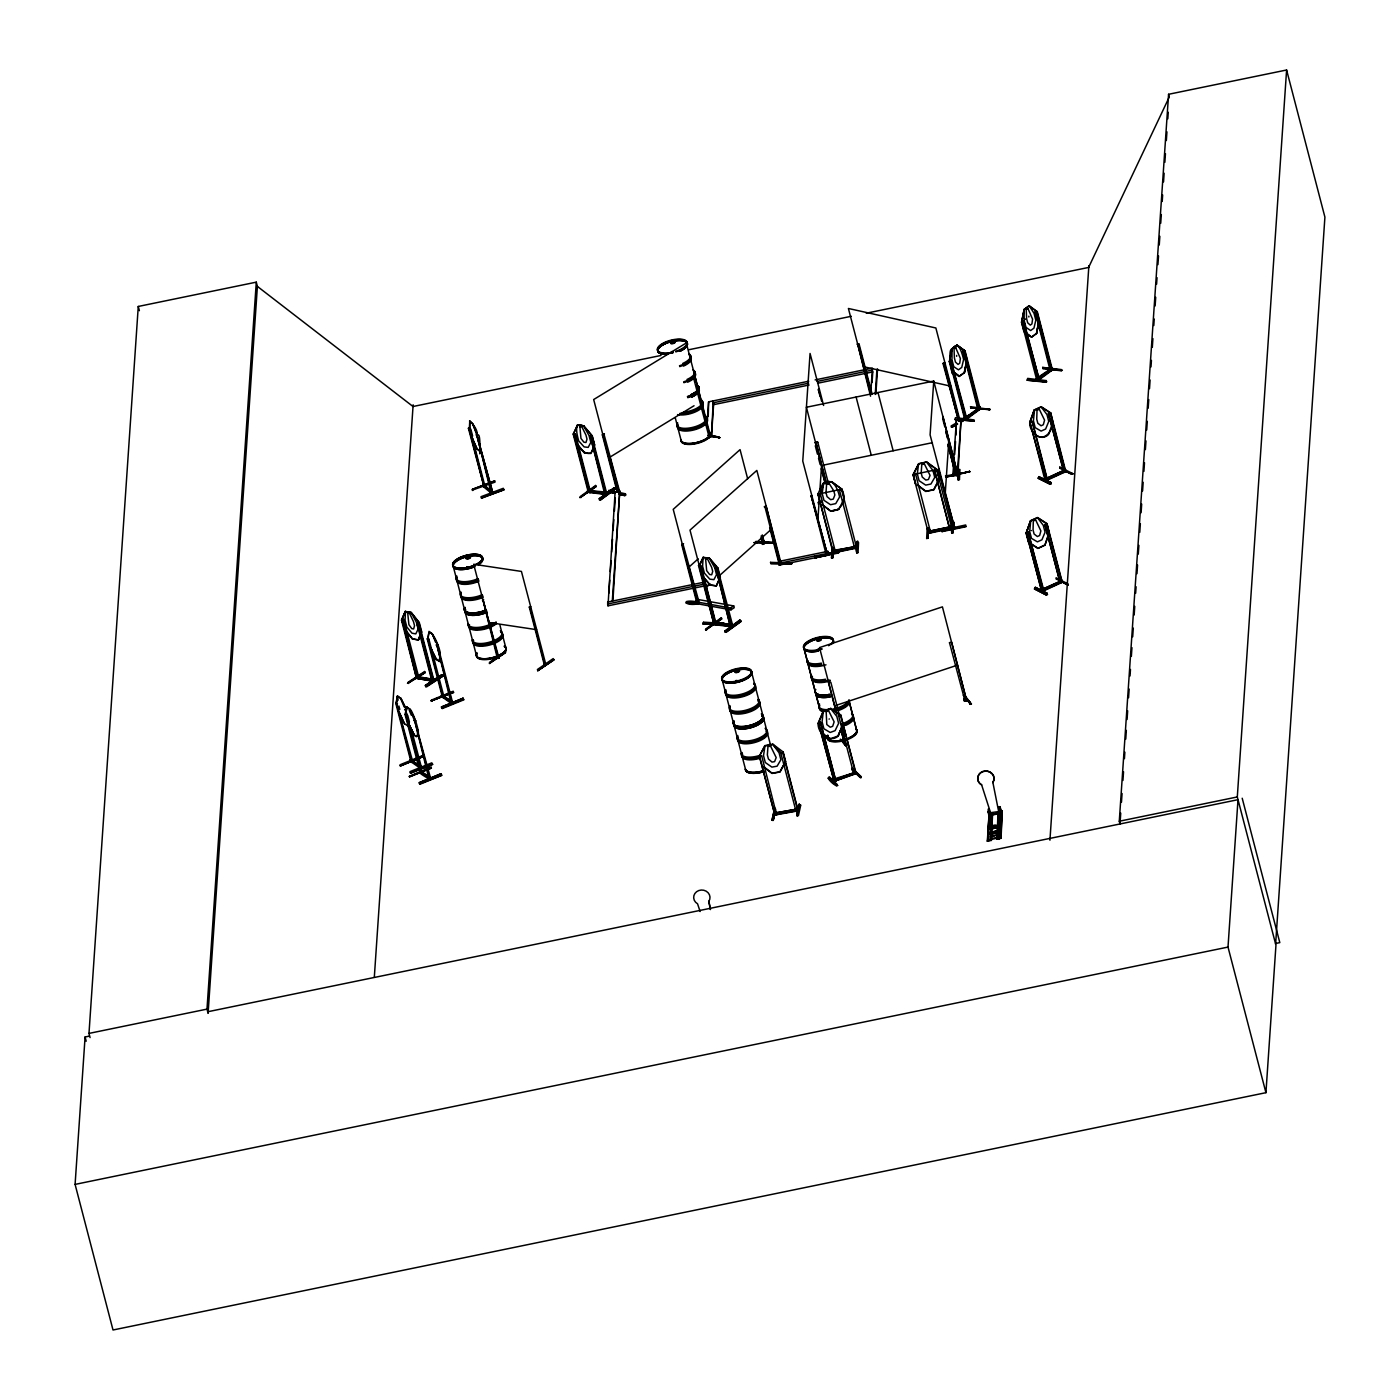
<?xml version="1.0" encoding="UTF-8"?>
<svg xmlns="http://www.w3.org/2000/svg" width="1400" height="1400" viewBox="0 0 1400 1400"><rect width="100%" height="100%" fill="white"/><g stroke="black" fill="none" stroke-linecap="round" stroke-linejoin="round"><path stroke-width="1.5" d="M579.898 426.72L580.947 438.41L583.94 442.243L585.97 442.488L587.003 439.145L585.952 435.085L581.928 426.965L579.74 426.842M705.617 558.985L706.668 570.675L709.66 574.525L711.69 574.77L712.722 571.428L711.673 567.367L707.648 559.247L705.46 559.108M957.197 345.047L952.053 348.933L951.983 359.783L953.785 366.713L958.458 369.828L961.748 367.43L963.62 359.502C962.273 354.375 958.755 338.993 952.262 348.95C945.175 348.53 957.722 394.713 949.305 361.655L951.913 348.74L957.005 345.012L964.618 350.595L967.033 359.835L964.425 372.75L959.123 376.442L952.07 370.703M1038.852 322.402L1036.63 333.463L1031.538 337.19L1023.925 331.608L1021.51 322.368L1024.118 309.453L1029.21 305.725L1024.118 309.453L1024.188 320.512L1025.99 327.425L1030.663 330.54L1033.953 328.142L1035.825 320.215L1034.023 313.303L1029.385 306.058M954.922 419.457L974.347 421.102L974.033 419.895L955.465 417.69L954.94 419.51L974.347 421.102M1027.127 380.17L1046.57 381.815L1046.237 380.608L1027.67 378.402L1027.145 380.223L1045.765 382.235M1037.015 410.252L1036.752 419.195L1037.82 423.255L1041.057 425.775L1043.315 424.743L1044.575 420.158L1039.273 409.22L1037.138 410.322M710.43 909.562L708.82 901.233L710.43 909.352M822.028 504.683L830.673 511.088L838.758 509.39L844.322 498.488L841.925 489.125L817.898 494.183C830.218 465.832 818.685 501.69 818.178 494.218L833.07 552.965L832.528 550.847L835.17 550.288M826.595 484.242L829.22 483.577L833.822 490.927L834.872 494.988L833.262 499.1L830.655 499.66L827.05 496.633L826 492.573L826.613 484.12M823.655 483.49L822.133 493.377L823.935 500.308L830.532 504.718L835.747 503.615L839.58 497.017C838.058 489.475 833.14 476.56 823.445 483.385M822.238 504.525L830.673 511.088L838.758 509.39M841.68 489.387C846.983 497.192 842.012 512.295 830.742 510.72M915.477 483.945L913.062 474.6L918.627 463.68L926.73 461.983L937.09 469.543L913.062 474.6L928.498 533.33L928.217 530.688L930.125 530.32L930.405 532.98M915.705 483.805L913.36 474.617L918.82 463.89L926.73 461.983M918.627 463.68L917.297 473.795L919.1 480.725L925.697 485.117L930.93 484.032L934.745 477.435L932.942 470.505L926.66 462.245L936.863 469.683L939.225 478.87L933.748 489.597L925.908 491.242L917.42 484.942M924.385 464.1L921.778 464.537L921.183 472.972L922.233 477.032L925.82 480.06L928.445 479.517L930.055 475.387L924.403 463.977M937.09 469.543L939.505 478.887L933.94 489.808L925.855 491.4M981.592 784.753L981.592 784.962A8.19 7.472 2.4 0 1 978.898 774.655A8.19 7.472 2.4 0 1 990.167 772.293A8.19 7.472 2.4 0 1 992.845 782.582L992.863 782.372A8.19 7.472 2.4 0 0 990.167 772.082A8.19 7.472 2.4 0 0 978.915 774.445A8.19 7.472 2.4 0 0 981.592 784.753L990.553 812.683L1002.208 811.108L1001.07 838.285L999.25 838.705L1000.248 813.575M1000.072 806.663L1000.947 813.225L988.995 815.727L988.015 811.947L989.065 808.99L989.73 814.782L999.828 812.648L999.145 806.872L1000.072 806.663L1001.053 810.46L1000.002 838.005M1001.07 838.285L999.705 836.85L987.77 839.37L989.135 840.822L987.333 841.242L989.135 812.962L988.137 809.183M987.56 841.19L989.118 813.418M989.73 814.782L989.065 808.99M987.962 840.595L989.135 812.962M988.558 832.195L989.363 813.383M989.467 826.298L990.01 813.75M989.712 826.245L990.29 813.645M990.273 826.122L990.727 813.523M990.5 826.07L991.042 813.523M990.465 835.94L991.375 814.572M990.71 835.887L991.585 814.975M992.618 813.155L991.305 840.472L991.62 829.99M991.795 825.808L992.32 813.26M999.81 813.697L998.743 838.775L997.062 839.212L997.308 828.695M997.553 824.565L998.007 811.983M997.167 839.142L997.605 828.695M997.78 824.512L998.322 811.965M998.515 810.793L992.863 782.372M997.57 838.565L998.655 813.015M999.828 812.648L999.145 806.872M998.462 838.898L999.845 811.668L998.743 810.933M999.495 838.653L1000.545 813.575M1000.125 838.023L1001.28 810.845L1002.208 811.108M1000.79 838.407L1002.172 811.178M405.493 611.538L405.055 620.113L406.858 627.043L412.002 633.202L415.783 633.885L418.145 629.09L416.342 622.16L411.145 612.57L405.3 611.66L401.485 620.095L416.5 678.423M826.175 711.69L826.788 724.553L830.235 727.212L832.685 726.303L834.137 721.84L828.642 710.78L826.28 711.76M420.332 770.21L421.312 772.398L405.387 709.327L406.7 713.86M825.808 551.74C825.178 552.108 827.663 552.055 825.755 552.86L811.195 495.722L827.365 554.663L802.76 461.073L810.058 353.465L823.602 405.475M812.017 495.548L811.142 496.633M818.387 389.935L819.262 388.85L818.387 389.935L820.015 396.165M814.782 442.82L817.775 442.207L815.605 443.012M814.747 557.935L838.582 552.178L814.712 557.812M818.423 502.705L818.387 504.088M833.35 547.767L832.825 557.812L831.495 558.093L832.003 547.995M832.79 548.695L832.825 557.812M831.565 557.918L833.105 547.488M832.545 550.497L853.913 547.032L854.262 545.86L854.822 548.03L837.812 551.635M835.503 552.108L820.33 493.867M834.697 549.99L835.747 552.072M839.405 489.895L841.558 489.44L839.405 489.895L854.788 548.538L853.773 546.07M854.262 545.913L856.398 545.86L853.808 546.455M858.025 552.562C852.075 552.44 860.947 526.68 856.695 552.843L858.025 552.562L858.55 542.5L857.238 542.78L856.975 541.555M856.992 552.615L857.325 542.447M928.288 527.905L927.99 538.23L926.66 538.51L927.185 528.395M934.57 470.312L949.725 528.99L934.57 470.312L936.722 469.858L951.877 528.447L928.322 533.418L928.042 530.793M926.66 538.457L927.623 538.142L928.148 528.097M930.37 530.355L927.762 531.282M936.722 469.858L934.553 470.662M953.417 528.605L938.542 469.508L954.748 528.343L930.09 434.858L933.748 381.062L806.4 407.26L826.438 484.575M939.365 469.35L938.49 470.418M942.97 416.447L958.072 475.702L933.748 381.062M942.06 531.597L965.983 526.75M942.095 531.738L941.833 530.128M953.767 474.933L945.788 477.155L955.395 475.16M948.92 526.82L951.597 525.928L951.983 528.5L951.352 525.98L948.92 526.82L949.97 528.903M949.48 528.955L949.428 526.767M952.175 533.032C955.64 526.82 953.295 511.84 953.208 532.98L951.877 533.242L951.562 532.035L952.14 521.972L951.965 532.91M951.877 533.242L952.28 522.043M955.308 474.023L948.395 445.988M953.697 527.747L953.663 528.657C951.562 521.762 954.363 530.548 954.783 527.642L953.995 525.35L953.102 526.54M955.43 473.008C956.795 478.625 953.715 472.097 957.81 472.867M958.212 475.457L957.04 475.808L956.76 472.727M954.222 525.508L954.188 526.207M957.058 475.02L957.303 474.863M957.828 472.623L957.53 473.567M958.37 468.562L958.108 479.832L959.438 479.552L959.962 469.508L958.632 469.787L958.317 468.562L958.108 479.832M958.195 479.5L958.808 469.543M958.142 474.582L969.658 471.52L956.865 474.355M469.945 427.98L469.752 420.98L472.675 423.675L476.455 433.983M614.565 493.377L608.37 491.89L614.6 493.168M625.433 493.99L624.89 495.617L618.678 494.218L624.89 495.617M625.642 494.795L619.378 493.675M1120.735 813.102L1120 823.97L1119.283 821.24L1168.58 94.29L1286.6 70L1237.303 796.95L1275.943 945.28L1265.932 1092.682L113.015 1330L75.093 1184.4L85.085 1036.998L89.32 1036.123M90.072 1037.592L88.987 1033.41L138.268 306.46L256.287 282.152L257.39 286.405L208.093 1013.355L206.99 1009.12L256.287 282.152M374.325 977.113L413.14 404.793M469.752 420.98L469.403 427.892L468.405 428.295L484.155 487.287L485.327 486.832L484.715 484.627C482.073 483.035 483.718 486.692 483.805 484.12M477.855 435.19C481.758 431.882 478.625 471.363 480.218 444.273M711.077 584.605L608.003 605.832L615.125 491.977L619.762 491.032L612.92 600.758M608.003 605.832L607.653 602.053L704.428 582.12M608.86 593.075L609.735 580.125M610.33 571.497L611.048 560.7M611.642 552.072L612.517 539.122M613.095 530.495L613.83 519.697M614.425 511.07L615.3 498.12M612.29 601.09L619.762 491.032M707.192 422.852L708.61 401.835L808.762 381.22M708.242 416.255L708.61 401.835M708.365 436.957L711.462 436.328L713.265 400.873M711.462 436.328L713.738 402.692M779.625 562.012L780.885 561.872L779.8 562.817L780.43 564.952L780.097 561.173L827.837 551.337L828.31 553.157L828.188 555.117L779.205 565.11L780.343 564.935M817.915 519.312L819.525 495.635M819.822 491.33L821.572 465.5L932.4 442.697M828.188 555.117L827.837 551.337M870.73 393.33L872.445 368.113L815.133 379.908M872.06 382.533L872.778 372.033M875.227 394.467L876.942 369.25M875.84 394.188L877.555 368.97M945.262 493.097L948.92 439.303M957.828 472.517L958.3 475.055L953.225 475.983L953.47 463.4M953.767 459.095L956.392 420.35L961.03 419.387L958.16 470.715M953.225 475.983L954.1 463.067M954.678 454.457L955.553 441.543M955.99 435.085L956.392 420.35M961.03 419.387L957.39 473.2L952.752 474.162M1088.605 267.453L1169.28 97.02L1168.58 94.29M1049.93 840.21L1088.885 265.703L1088.763 267.418L866.267 313.215M1121.47 802.218L1122.065 793.503M1122.94 780.447L1123.535 771.733M1124.428 758.678L1124.865 752.15M1125.757 739.095L1126.335 730.38M1127.07 719.512L1127.665 710.798M1128.557 697.742L1129.153 689.028M1130.028 675.972L1130.465 669.445M1131.358 656.39L1131.953 647.675M1132.688 636.79L1133.283 628.093M1134.158 615.038L1134.752 606.322M1135.645 593.267L1136.082 586.74M1136.975 573.685L1137.553 564.97M1138.288 554.085L1138.882 545.387M1139.775 532.332L1140.352 523.617M1141.105 512.733L1141.682 504.035M1142.575 490.963L1143.17 482.265M1143.905 471.38L1144.5 462.683M1145.375 449.61L1145.97 440.912M1146.705 430.027L1147.3 421.33M1148.175 408.257L1148.77 399.56M1149.505 388.675L1150.1 379.96M1150.993 366.905L1151.43 360.377M1152.322 347.322L1152.9 338.608M1153.793 325.553L1154.23 319.025M1155.123 305.97L1155.717 297.255M1156.592 284.2L1157.03 277.672M1157.922 264.618L1158.517 255.902M1159.252 245.017L1159.847 236.32M1160.722 223.265L1161.318 214.55M1162.21 201.495L1162.648 194.968M1163.54 181.912L1164.118 173.197M1164.852 162.312L1165.447 153.615M1166.34 140.56L1166.935 131.845M1167.81 118.79L1168.248 112.263M1265.932 1092.682L1228.01 947.083L1238.002 799.68L208.215 1011.658M1275.627 944.072L1324.908 217.123L1286.6 70M424.672 671.51L425.023 672.718L407.575 683.183M408.293 683.165L425.023 672.718M583.608 426.02C572.968 420.7 577.29 435.54 578.69 440.912L584.133 446.898L588.175 447.387L590.817 442.4L589.015 435.47L583.608 426.02L577.378 425.023L583.642 425.793L592.218 435.785L594.633 445.025L590.852 453.495L584.43 452.847L577.08 444.29M703.097 557.673L702.608 566.265L704.428 573.178L709.852 579.163L713.895 579.653L716.538 574.665L714.735 567.735L709.327 558.285L702.94 557.41L709.363 558.058L717.938 568.05L720.352 577.29L716.415 585.883L710.15 585.13L701.575 575.137L699.65 567.735M420.665 767.48C422.835 765.415 417.358 764.855 419.93 766.36L420.578 768.512L410.9 761.67M411.023 760.27C414.697 759.798 408.082 758.835 411.127 760.218L411.565 762.387L412.668 761.95M420.245 771.242L419.493 770.595L420.543 770.28M418.25 730.082C416.623 733.128 418.933 740.197 413.77 734.58C424.848 744.433 412.895 710.675 410.148 709.31L406.787 706.965L405.79 714.157L421.977 773.115C414.418 771.015 433.912 781.69 428.908 778.785L414.61 720.3L430.85 779.17L429.678 778.47M411.145 728.683L421.645 768.11L420.56 767.567M444.185 697.253L442.277 697.27C438.567 693.56 446.162 695.1 442.418 695.625M829.255 718.865L829.097 719.197M1034.53 410.183L1033.41 420.735L1035.212 427.665L1041.11 431.095L1045.625 429.03L1048.757 421.453L1046.955 414.523L1041.18 406.998L1034.408 410.113L1030.12 422.363L1045.118 480.69L1044.925 478.327M1030.697 520.87L1029.7 531.492L1031.502 538.405L1037.418 541.852L1041.932 539.788L1045.065 532.21L1043.263 525.28L1037.487 517.755L1030.697 520.87L1026.165 533.137L1030.523 520.678L1037.54 517.475L1046.972 523.6L1062.303 582.278L1041.932 591.657L1026.27 533.05L1030.523 520.678M595.56 485.52L595.98 486.64L579.845 497.508L595.98 486.64M721.7 618.923L705.565 629.79L721.7 618.923L721.298 617.733M1038.905 476.752L1050.998 482.58L1050.158 484.312L1038.188 478.188L1038.905 476.752L1050.998 482.58M1034.495 589.067L1035.335 587.317L1047.27 593.337L1046.43 595.07L1034.495 589.015L1035.335 587.317L1047.27 593.337M1050.158 484.312L1051.085 483.56L1039.115 477.558M1046.43 595.07L1034.565 588.858M822.36 733.337L830.567 738.727L837.935 735.997L843.115 724.133L838.11 736.207C829.202 743.54 817.407 733.058 818.108 723.205L823.2 711.218L830.812 708.418L823.288 711.288L822.08 721.822L823.9 728.753L830.183 732.462L835.1 730.66L838.617 723.345L836.815 716.415L830.742 708.697L840.577 715.137M411.793 762.387L396.445 703.028L397.338 696.097L400.925 698.337L406.63 709.87L404.635 709.642M397.582 695.992L396.567 703.185L412.842 762.072M397.46 696.378L395.832 703.5L411.005 761.863L411.425 759.343L411.652 761.372L415.835 764.278M420.35 771.19L421.225 773.413L405.668 714L406.787 706.965M420.227 772.712L405.055 714.472L406.665 707.35M427.963 638.54L428.977 631.347L432.338 633.885L435.662 642.407M439.845 656.11L439.425 661.115M431.498 649.407L436.188 658.858L439.303 661.5L440.3 654.308M836.395 785.977C820.75 767.9 831.25 785.995 837.637 785.523L829.29 777.683L837.637 785.523M837.2 784.455L829.22 776.72L828.275 778.383M765.012 745.832L763.508 755.597L765.31 762.528L771.89 767.113L777.087 766.185L780.885 759.762L779.082 752.832L772.8 744.45L764.977 745.955L759.273 756.367L764.82 745.622L772.87 744.188L783.212 752.028L785.593 761.372L780.062 772.012L772.012 773.447L763.42 766.815M842.678 740.093L846.79 745.238L845.512 745.675L846.423 745.202M431.41 679.035L433.44 678.808M404.757 630.122L416.098 676.253L417.392 676.515L417.848 678.685L434.088 681.03L418.915 622.79L416.797 622.878L431.97 681.258L431.988 678.615M771.995 820.26L774.392 809.725L775.635 809.673L773.325 820.067L772.012 820.312L774.305 809.847M775.39 809.392C769.492 838.093 776.265 801.413 775.267 809.585M927.535 537.145L927.99 538.23M779.275 565.145L778.872 562.782M949.515 361.672L951.913 348.74M964.215 372.715L966.822 359.817M1024.328 309.488L1021.51 322.368M1021.895 322.35L1024.118 309.453M1038.415 322.683L1036.63 333.463M1038.66 322.368L1036.42 333.445L1031.538 337.19M483.438 486.71L491.977 493.798L491.067 493.29C489.387 487.62 493.71 493.535 491.12 493.045M776.58 814.73L761.74 756.017L759.57 756.298L774.918 815.062C772.503 808.413 780.185 816.97 776.02 812.595M770.525 746.218L767.952 746.567L767.358 754.915L768.425 758.975L771.995 762.09L774.602 761.635L776.195 757.593L770.56 746.113M782.88 752.273C782.163 751.905 784.613 757.4 772.852 744.31M775.18 808.587L773.325 820.067M785.593 761.372L779.87 771.803L772.082 773.185L763.63 766.657M777.087 814.59L774.673 815.097L798.21 810.827L782.968 752.15M795.27 808.71C799.295 809.462 794.273 807.082 796.04 811.317L780.727 752.657M796.18 810.74C800.153 812.718 796.128 805.087 797.947 810.968L782.793 752.64M796.793 814.642L799.225 804.247L796.793 814.642L797.108 815.85L798.42 815.622L800.73 805.21L799.4 805.455L799.155 804.23M797.108 815.85L799.488 805.122L800.572 805.087M799.697 805.245L797.195 815.517M959.717 419.44C954.275 419.283 962.08 419.527 958.755 419.93M835.678 778.803L835.835 781.183L834.837 778.645M855.628 771.523C851.305 769.895 854.858 777.98 853.65 772.24M856.188 773.587L840.49 715.05L838.477 715.907L840.49 715.05M468.405 557.655C471.695 555.73 463.225 558.285 468.457 557.725M469.63 557.76L469.508 556.517L468.125 556.553M466.673 567.07L468.843 567.7M671.16 352.345L673.33 352.012M674.468 342.108L672.788 343.35M671.615 352.817L672.525 352.572M672.858 352.975C668.675 354.13 673.977 351.102 671.878 351.592M735.875 671.965L738.692 670.442L736.173 670.688M737.66 681.1L735.77 680.697M735.945 681.572L737.1 680.488L735.753 680.61M736.312 681.538L737.852 681.048M820.085 640.045L817.617 640.36L819.892 638.697M820.47 639.782L820.032 638.61M820.593 639.468L816.883 640.465L817.863 639.1L820.4 639.17M817.058 650.265L819.508 649.477L818.983 650.335M819.105 649.933L817.653 650.038L818.825 649.705M818.825 649.425L817.81 650.23M819.49 649.512L818.983 649.793M1052.94 422.03L1048.582 434.49C1040.34 442.627 1028.983 431.637 1029.735 422.328L1034.233 409.92L1041.233 406.717L1050.665 412.842L1065.837 471.642M1029.875 422.38L1034.233 409.92M1048.267 534.835L1044.89 545.247L1048.74 534.625M1044.785 478.468L1046.08 480.76L1029.735 422.328M1044.557 478.573C1046.447 475.912 1049.86 479.745 1045.852 480.795L1065.995 471.52M1063.178 469.98L1063.493 472.255L1066.205 471.468M1065.418 469.438L1065.295 471.363L1050.805 414.785M1043.7 590.38C1037.033 593.058 1044.925 584.605 1043.752 590.817M1043.91 590.695L1028.125 532.21M1059.415 581.508L1043.315 588.875L1059.818 581.718L1044.977 524.492M401.8 619.587L403.9 626.972L401.8 619.587L405.335 611.293L402.01 619.71L403.707 619.133L419.002 678.212M418.39 640.062L412.405 638.89L418.233 639.8L421.523 631.75L418.39 640.062L421.733 631.872L419.317 622.633L411.162 612.343L405.16 611.398M605.57 492.537L606.655 494.602L588.35 492.363C584.972 489.72 591.99 488.285 590.747 492.205L606.988 494.2C608.738 490.665 601.702 491.61 605.675 493.903M606.883 494.113L591.815 435.942L590.153 435.75L604.835 494.515L604.765 491.873M715.628 624.872C717.832 624.225 713.108 625.415 714.543 621.075L715.26 621.11M716.065 622.965L732.305 624.242L732.935 626.43L717.553 568.225L715.872 568.015L730.555 626.78L730.485 624.137M730.293 626.675L715.872 568.015M1025.168 318.885L1025.325 319.48M823.375 711.41L818.457 723.275L820.365 722.452M573.668 433.738L577.378 425.023M577.535 425.267L573.178 434.123L588.35 492.398M592.918 448.245C591.692 459.252 579.442 450.38 577.605 444.325M699.16 565.898L703.097 557.305M703.255 557.55L699.387 566.003L701.207 566.09M966.28 416.938L965.352 416.832M950.635 359.922L966.262 418.863L964.898 419.86L949.725 361.62L951.09 360.623L966.945 419.072L966.507 416.832M1052.66 369.793L1039.15 379.785L1023.942 321.405L1021.93 322.332M698.477 603.767C684.6 606.637 680.523 598.727 696.815 601.86M686.718 602.718L699.003 602.928M723.45 624.628L703.01 623.98L723.905 624.207M843.867 740.775L842.94 738.832L845.267 738.57M964.512 701.278C961.292 694.715 971.967 700.858 964.32 700.928C965.842 701.593 962.062 697.322 966.507 698.303M956.655 472.78L956.69 473.742M1052.467 369.915L1051.908 367.745L1050.805 368.637L1051.453 370.773L1050.297 370.895L1035.09 311.588L1034.967 312.533L1037.278 311.623L1052.485 370.002C1049.038 368.953 1054.025 365.697 1049.737 368.777M1046.237 380.608L1046.377 381.588M497.77 655.673L496.825 656.197L497.7 655.742M497.49 658.332L499.03 657.913L497.385 658.385L482.895 599.655L498.977 658.035L498.067 657.913M498.89 658.017L497.98 657.895M544.722 663.303L543.97 663.793M544.355 665.298L545.265 664.843M1000.335 811.492L1001.07 810.442M996.922 839.195L997.587 838.11L998.743 838.775M999.25 838.705L999.915 837.62L987.962 840.122L987.333 841.242M696.325 600.793L681.73 544.705L682.85 543.69L698.39 599.795L696.15 600.898L698.477 600.32M763.875 541.258C760.515 543.218 766.168 544.11 763.332 544.285L762.423 544.337L763.875 543.13M762.65 544.128L763.403 543.358M714.945 620.725L713.142 621.6M780.657 562.048L779.433 563.045M618.887 492.065L619.798 492.117L603.872 433.86L602.315 434.822L616.928 490.927C622.597 489.125 614.67 490.805 617.855 490.98M833.28 779.222L853.3 772.992L835.835 779.415L833.28 779.222L833.438 781.585M835.957 781.077L820.54 722.523M855.767 773.798L840.805 714.962L830.812 708.418M489.685 663.32L505.575 652.628L505.26 651.42L489.475 662.41L489.825 663.53M505.418 652.452L489.317 663.46M466.865 557.095L466.113 558.285L467.863 558.548M469.49 557.935L467.95 557.392L467.53 558.565M468.965 558.058L469.77 557.13L468.843 557.567M466.515 567.543L466.9 568.435M671.51 341.915C673.278 344.19 669.725 343.735 671.738 341.74M674.135 342.755L673.697 341.67M671.72 351.645L672.91 352.012M735.858 670.722L735.105 671.913L736.855 672.175M738.483 671.562L737.66 670.512M736.242 680.785L735.892 681.765M818.685 649.197L818.003 648.952M966.227 698.425L963.725 698.863M966.77 700.56C960.75 701.085 971.583 698.477 970.165 704.358L971.442 703.938L964.863 695.642M506.31 649.653L502.407 634.655A15.312 6.038 -14.6 0 1 487.498 645.54A15.312 6.038 -14.6 0 1 473.637 640.587M763.385 717.483L759.483 702.485M451.202 703.238L452.2 703.938L436.783 644.683L451.097 703.168M452.847 703.553L437.675 645.312L432.092 633.78M428.47 776.72L430.168 776.983M429.012 778.855L428.365 776.65M543.76 663.285L545.37 665.455L544.355 662.795M964.967 419.72L964.408 417.602M977.76 407.82L978.092 410.183L979.248 410.06L978.583 407.925L979.895 406.963L977.655 407.82M979.632 407.155L978.792 407.05M978.092 410.183L962.885 350.875L962.762 351.82L965.072 350.91L980.28 409.29L979.842 406.91M1047.252 594.528L1035.422 588.298M483.472 485.1L484.032 487.218L485.117 486.92L469.963 428.68L468.405 428.295M490.63 491.12L492.38 491.383L491.33 490.63M683.567 543.725L681.73 544.705M698.512 565.477L700.35 564.497L698.512 565.477L714.105 624.767L699.562 565.88M764.225 506.782L766.062 505.802L779.975 561.89M698.163 599.952L696.938 600.968M774.113 542.29L755.738 541.642M754.145 542.465L775.11 542.832L756.648 542.133M723.747 623.175L703.325 622.457L723.8 623L723.433 624.837M791.892 563.605L770.805 563.553L770.595 562.363M703.028 624.12L703.395 622.282M770.805 563.553L791.28 563.972M780.657 563.903L779.398 565.023L769.65 527.572M780.115 565.058L781.27 564.077L756.84 470.418L690.008 530.11L714.595 624.242L730.852 626.238M688.398 567.577L698.18 558.845M706.808 586.898L710.08 583.992M718.218 576.712L772.012 528.657M1022.822 320.547L1023.033 321.352M707.822 435.418C710.972 432.688 711.988 437.832 708.365 437.553M1048.285 413L1063.913 472.465L1064.735 469.245M955.675 347.69L960.382 358.47L959.717 363.213L958.072 364.42L955.465 362.075L954.415 358.015L954.03 348.898L955.885 347.725M949.305 361.655L951.738 360.692M963.078 351.838L965.072 350.91M1027.88 308.402L1032.587 319.183L1031.922 323.925L1030.278 325.132L1027.67 322.787L1026.62 318.727L1026.235 309.61L1028.09 308.438M1049.895 369.39L1036.35 378.473L1036.91 380.59L1021.703 322.332L1023.942 321.405M1035.283 312.55L1037.278 311.623M964.285 372.575L959.35 376.18L953.523 371.805M697.13 599.918L698.32 599.725L698.863 601.843M970.48 406.683L990.185 409.447L970.795 407.908L970.602 406.717M970.795 407.908L990.203 409.5M977.69 408.678L965.248 417.707C963.567 416.342 967.225 423.098 964.967 417.9M978.337 408.748L966.665 417.305L964.355 417.725M968.083 417.515L979.755 408.957L979.212 406.84M950.373 361.69L965.545 419.93L980.245 409.15M1042.685 367.395L1043.822 368.007L1043 368.62L1042.685 367.395L1061.358 369.565L1061.568 370.825L1043 368.62M989.083 408.87L989.363 410.113M1050.543 369.46L1038.222 377.947M1040.288 378.227L1051.96 369.67L1051.418 367.553M671.475 342.387L671.738 342.195A2.38 0.927 -14.6 0 1 675.22 342.195A2.38 0.927 -14.6 0 1 671.702 343.752A2.38 0.927 -14.6 0 1 671.808 342.072M467.093 557.375L468.16 558.303M469.245 558.11L470.347 557.183L468.825 556.483M466.935 566.913L467.565 567.07M468.335 567.753L466.918 567.28M736.085 670.565L736.33 671.44M583.642 425.793L592.06 435.89M573.178 434.123L575.383 433.947L590.555 492.188L587.58 490.28M576.188 442.68L573.615 433.51L588.875 491.977M589.628 436.135L592.218 435.785M594.633 445.025L592.043 435.838M584.43 452.847L577.238 444.168M595.665 485.433L580.457 496.44L580.86 497.648M589.75 492.59L590.503 492.048M604.73 492.45L589.82 491.067M606.637 492.1L590.345 490.683M599.165 498.733L614.267 487.742L599.2 498.802L600.39 500.028L615.44 488.915L600.39 500.028M599.358 499.905L614.53 488.617M709.327 558.285L717.605 568.225M698.898 566.387L701.102 566.212L716.275 624.452M715.347 568.4L717.938 568.05M719.968 577.308L716.415 585.515M716.415 585.883L710.185 584.903L701.733 575.015M716.468 624.47C718.218 620.445 711.095 623.28 714.403 622.038M721.385 617.715L706.178 628.722L706.597 629.913M705.565 629.79L720.668 618.747M706.37 629.702L721.403 618.73M730.45 624.715L715.54 623.35M732.165 624.347L732.253 626.92L731.832 624.75M724.78 630.962L739.883 619.972L741.23 621.303L726.11 632.293L724.938 631.085M740.04 620.077L725.148 631.89L726.11 632.293M725.095 632.17L740.25 620.9M725.988 632.135L741.212 621.25M832.79 550.445L833.315 553L856.712 548.048L841.558 489.44M482.352 600.04L483.718 599.778M529.288 607.075L530.653 606.812L529.288 607.075L544.46 665.385M537.758 670.705L554.015 659.872L553.192 658.595L537.442 669.497L537.758 670.705L553.945 659.715M762.895 542.115L763.438 544.25L761.145 535.92M714.087 621.512L714.945 624.155M695.258 601.65L698.46 599.567L733.722 605.92L734.195 607.74L730.992 609.84L695.73 603.47L695.258 601.65L730.52 608.02L733.722 605.92M407.523 613.2L409.588 613.428L413.473 621.635L414.54 625.695L413.63 628.95L411.757 628.617L408.905 624.68L407.715 613.077M401.485 620.095L403.743 619.867M416.797 622.878L419.317 622.633M416.5 675.798L418.215 675.972M424.707 671.51L408.082 682.29L408.485 683.497M407.523 683.322L415.835 677.793M419.108 675.78L424.113 672.42M425.915 686.525L425.39 685.423L441.945 674.642L425.39 685.423L425.723 686.63L443.152 675.903L426.668 686.805M425.757 686.35L443.1 675.867L441.945 674.642M425.723 686.63L442.453 675.745M773.972 812.56L776.545 812.053M604.45 433.983L602.315 434.822M608.37 492.03L609.017 490.227L625.52 493.815M710.115 434.63L708.383 435.54L709.082 437.658M870.555 396.2L857.622 343.858L859.11 344.19L872.095 394.065M857.028 344.243L859.11 344.19M710.622 436.047L719.793 437.64L709.747 436.555L709.398 434.315L710.29 436.363M942.988 363.422L945.087 363.37L942.988 363.422L958.212 419.178M957.583 424.113L951.493 427.158L951.178 425.95L956.498 422.887M959.805 420.63L968.485 415.328L969.675 416.727L961.047 422.047L969.658 416.675M956.708 423.692L951.528 426.877L952.42 427.35M961.887 420.507L969.553 416.553M951.493 427.158L956.865 423.868M960.312 421.733L968.958 416.43M952.297 427.192L957.477 423.99M608.843 457.8L694.05 405.738M1045.153 480.585L1065.575 471.31M1063.3 469.91L1063.913 470.207M1041.215 589.085L1042.142 591.605L1041.757 589.365L1043.193 588.7M1041.443 591.343L1044.12 590.59M1059.293 580.79L1061.97 580.055L1059.257 580.895M979.352 409.185L972.562 382.043M978.337 408.03L979.142 410.043M1022.578 322.402L1038.1 380.555L1036.56 378.438M1051.207 370.842L1035.93 312.62M1031.625 420.735L1031.8 421.365M957.53 473.463L957.757 472.465L955.658 473.358M672.035 341.582L671.142 342.457L673.488 342.387M673.593 343.07L674.94 341.775L672.77 341.355M672.543 352.8L671.668 352.87M467.407 556.78L467.04 557.778M466.69 567.613L468.282 567.21M467.88 567.122L466.9 568.137M467.162 567.718L468.177 567.298M735.962 670.53L737.117 670.093M736.4 670.407L736.032 671.405M738.185 671.02L737.03 671.457M738.308 671.51L736.347 672.017M737.94 671.895L739.34 670.81L737.817 670.11M818.195 639.38L817.793 640.622M819.962 639.572L817.425 639.957L818.895 638.645M819.718 640.447L821.065 639.135L818.475 639.03M497.77 656.337L496.983 656.233M544.81 663.32L545.125 665.525L529.83 606.69M780.517 563.938L781.235 564.043M709.293 434.438L710.308 434.368M708.68 435.418L709.468 437.483L708.54 437.43L710.675 436.608M709.835 436.572L695.503 378.368L693.945 379.312L709.24 437.535L710.675 436.748L686.298 342.965L593.67 399.543L617.61 491.032M833.718 781.445L836.22 780.938M855.907 773.325L854.21 774.375M759.605 756.403L761.582 755.93M1030.155 422.345L1032.447 421.697L1047.515 480.095M1048.95 414.12L1050.822 413.262L1048.513 413.805L1064.123 472.36M1030.575 422.555L1032.447 421.697M1059.695 467.093L1073.135 473.778L1071.98 474.302L1060.01 468.3L1059.87 467.127M1060.01 468.3C1061.165 465.832 1067.36 473.883 1072.225 474.023L1073.118 473.725M1035.58 519.977L1033.305 521.01L1033.06 529.952L1034.11 534.012L1037.347 536.532L1039.623 535.5L1040.882 530.915L1035.703 520.048M1028.072 531.335L1043.21 590.555M1028.318 532.245L1026.445 533.102L1041.618 591.343M1046.71 523.827L1044.855 524.685L1060.342 583.24L1059.66 581.105M1026.865 533.312L1028.737 532.455M1045.257 524.895L1047.13 524.038L1037.627 517.825M1037.75 548.38L1044.715 545.055M1026.025 533.067L1028.44 542.308L1037.873 548.45L1044.89 545.247M1068.007 583.852L1056.072 577.832L1056.352 579.058C1057.875 576.538 1063.545 584.622 1068.34 584.71M1060.115 582.75L1062.11 581.962M1045.502 589.575L1061.602 582.137M826.577 552.685L826.753 551.758L827.435 553.84M953.925 526.47L952.892 526.593M843.903 740.81L845.775 740.25M498.26 658.438L473.673 564.27L521.43 571.428L545.965 665L545.003 664.947M451.517 700.788L450.45 701.19L451.903 703.938L442.4 697.095L427.227 638.855L428.207 638.435C428.418 620.55 441.07 648.778 440.195 654.57M444.15 697.497L428.89 639.17L427.227 638.855M430.325 647.622C444.832 675.535 428.54 647.903 428.558 640.133M436.188 658.858L439.303 661.5M400.925 698.337L406.385 709.975M400.697 698.635L404.267 707.053M397.477 703.815L395.832 703.5M399.175 712.163L404.547 723.8L407.785 725.865M414.137 719.722L409.902 709.398L415.608 720.93M431.445 700.087L453.233 691.233L453.548 692.457L431.252 700.928L441.158 696.78M445.078 695.24L453.548 692.457M409.168 710.062L411.267 715.137M410.148 709.503L406.56 707.07M431.252 700.875L453.407 692.108L431.27 700.805M406.7 714.788L405.055 714.472M441.385 706.983L463.19 698.197L441.438 707.053L442.243 708.593L463.995 699.738M441.7 708.207L463.54 699.3L463.12 698.128M404.547 723.8L399.088 712.18M408.398 723.135L414.015 734.685L408.152 723.24M415.852 720.843L413.84 720.615M421.838 755.878L400.05 764.785L400.418 765.957L422.152 757.102L421.838 755.878L422.012 756.84L400.418 765.957M400.277 765.695L422.012 756.753M432.145 763.945L410.305 772.852L409.99 771.628L431.795 762.843L432.6 764.383L410.305 772.852L432.582 764.33M432.512 764.19L410.848 773.238M431.235 767.812L409.483 776.668M409.623 776.913L431.375 768.075L431.06 766.85L409.08 776.545L431.375 768.075M419.3 782.758L440.965 773.762L419.195 782.6L419.527 783.825L441.805 775.303L420.07 784.21M589.47 490.438L590.222 492.59M1047.83 479.85L1047.41 479.64M715.26 622.79L713.633 622.58M1060.99 579.985L1062.513 582.173M1042.597 588.403L1043.56 588.472M1059.8 583.012L1060.78 583.1L1060.15 580.93M491.173 493.238L476.805 434.595L492.957 493.43L476.805 434.595M471.765 436.975L476.963 448.683L471.695 436.975M476.035 434.875L476.805 435.558C478.887 432.425 473.55 423.623 469.508 421.067M479.517 451.01L476.7 448.577L479.867 451.185M472.377 489.37L494.707 480.883L495.023 482.108L472.255 490.123M481.32 497.945L504.035 489.79L503.282 488.302L480.988 496.72L481.793 498.347M481.705 498.173L504 489.738M671.825 341.863L673.47 341.442M673.05 342.457L673.75 341.32M467.162 557.253A2.38 0.927 -14.6 0 1 470.575 557.392A2.38 0.927 -14.6 0 1 467.058 558.95A2.38 0.927 -14.6 0 1 467.162 557.253L467.74 556.64M737.082 681.52L736.19 681.747M737.205 681.782L735.332 681.45M833.122 779.38L834.278 781.76L818.37 723.205L820.82 722.785M854.455 770.35L861.35 776.79L860.108 777.245L851.988 769.65C848.837 762.685 873.477 791.665 852.075 769.3M851.988 769.65L853.23 769.142M855.96 773.675L833.683 781.497L855.68 773.413L855.365 771.19M1045.293 478.66L1046.028 480.725M1041.582 589.418L1040.847 589.312M433.142 679.315L418.565 676.76M1031.415 530.582L1031.293 530.582M839.492 715.54L830.83 682.29L828.52 682.692L836.097 711.795M949.358 642.67L951.65 642.25L966.648 700.665L942.428 606.865L819.525 647.587L836.867 714.157M840.665 728.7L843.92 741.212L846.003 740.53M964.898 696.657L970.322 704.095L971.425 703.885M834.697 705.827L957.6 665.105M589.907 492.59L574.858 434.315M605.798 492.485L606.322 494.673L591.29 436.328M731.92 626.885L717.028 568.61M697.358 599.847L689.36 568.628M697.06 600.845L673.225 509.338L740.058 449.627L747.653 478.748M834.242 781.725L818.79 723.52M966.053 698.093L966.595 700.21M842.905 738.885L844.218 741.23L840.98 730.503M957.863 475.195L955.955 475.475L947.835 444.255M432.705 679.298L433.703 681.433L418.355 623.157M467.705 556.867L468.825 556.64M468.702 558.39L467.582 558.617M965.02 701.155L949.567 642.95M1051.803 369.793L1036.822 311.308L1029.21 305.725M1037.75 380.642L1037.453 378.42M978.898 410.148L963.725 351.908M823.637 483.595L831.477 481.845M988.015 811.947L988.942 811.738M999.04 809.62L999.95 809.428M990.273 832.352L1000.23 830.253L988.278 832.773M992.058 836.535L999.828 834.102L988.085 837.375M945.472 475.948L969.587 471.8M957.705 474.005L969.692 471.625M953.715 475.213L945.788 476.49M958.405 479.623L959.438 479.552M952.403 523.197L953.715 522.865M834.68 550.445L832.843 550.812M826.805 552.178L811.195 495.722M835.345 550.55L853.93 546.683M826.403 553.683L838.337 551.197L838.67 552.405L814.73 557.375M826.42 553.858L838.372 551.355M942.078 531.16L966 526.19L965.685 524.983L930.86 532.438M814.73 557.9L838.635 552.965M1275.663 943.477L1279.81 942.62L1242.203 798.227M661.028 355.46L413.017 406.507L257.39 286.405M688.817 349.738L851.288 316.295M808.64 383.18L713.125 402.832L713.597 404.652L809.113 385M817.128 381.43L872.305 370.072L872.778 371.892L817.6 383.25M779.957 563.133L827.715 553.298M607.512 604.012L704.305 584.097M88.987 1033.41L206.99 1009.12M1119.283 821.24L1237.303 796.95M75.093 1184.4L1228.01 947.083M779.975 565.18L764.942 506.817M442.715 695.695L441.665 695.065M779.222 813.855L793.608 811.3M672.683 342.562L671.528 343.14M737.817 670.267C732.97 671.16 738.727 673.435 738.308 670.898M833.577 552.913L817.898 494.183M970.953 407.592L989.538 409.797M442.505 694.593L443.52 695.17M443.065 696.727L442.942 694.645M451.29 700.735C452.463 701.645 451.815 702.345 451.623 700.822L452.165 702.957M420.035 766.395L421.085 766.08L420.21 765.468M421.102 772.31L430.675 779.048M433.405 681.433L416.658 678.335L416.185 676.288M774.918 815.01L759.29 756.262M698.915 388.115L698.985 388.64A15.225 6.003 -14.6 0 0 697.55 387.433A15.26 6.003 -14.6 0 1 698.968 388.658L699.23 388.342M484.242 487.218L469.175 428.96M491.435 491.662L484.05 485.765M1047.095 479.745L1032.57 423.57M673.977 341.425L671.335 342.387L674.31 342.265M672.508 343.368L671.423 343.07M818.633 640.727L817.548 640.43M1072.225 474.023L1071.717 473.077L1071.98 474.302M730.608 624.102L732.305 624.242M756.735 542.185L775.128 542.867L754.023 542.78M770.49 562.345L791.017 563.08L791.21 564.27M778.715 563.028L779.905 562.817L780.447 564.952M771.4 562.835L779.66 563.22M785.68 563.343L791.91 563.657M686.543 601.685L696.762 602.035M698.512 603.558L686.227 603.295L686.613 601.51M714.385 620.48L715.942 624.855M970.322 704.095L964.705 696.605M1038.835 320.565L1036.612 311.29M1024.275 331.433L1031.362 336.875M956.988 345.31L964.618 350.595M1043.717 367.902L1062.408 370.213M1043.017 368.235L1061.743 370.51M967.033 359.835L964.425 372.75M1039.325 379.575L1023.295 321.335M1027.74 379.61L1046.57 381.815M959.123 376.442L951.86 370.685M573.702 433.738L575.383 433.947M614.163 487.69L615.492 488.985M714.07 624.628L732.183 626.85M488.845 622.51L536.602 629.668M856.572 551.688L856.695 552.843M417.988 677.128L431.97 679.192L417.375 622.51M710.29 435.19L718.55 436.993L718.83 438.217M710.255 435.207L719.67 437.535M709.468 435.382L719.793 437.64M619.062 490.105L618.135 490.052L618.782 492.188M619.447 493.448L625.835 495.023M863.572 366.713L951.038 386.225M434.105 680.977L433.72 678.93M442.523 695.572L443.257 697.83L427.84 638.383M1041.18 406.998L1050.472 413.035M1050.665 412.842L1052.835 422.118M1053.08 422.082C1052.1 433.738 1041.618 443.73 1032.483 431.445M1039.01 477.767L1051.312 483.787M1050.21 484.12L1038.188 478.31L1039.028 476.577M1046.972 523.6L1049.142 532.875M1028.773 542.202L1037.925 548.17M1056.352 579.058L1068.27 585.077M1035.318 588.508L1047.585 594.545M991.462 840.332L990.308 839.668L989.572 840.7L991.183 840.438M856.363 545.475L856.8 548.1L855.907 546.017M835.135 549.903L835.73 552.405M427.998 638.558L428.89 639.17M436.783 644.683L438.025 645.225L436.03 644.997M443.765 695.975L451.448 701.33L443.012 696.273M443.17 696.798L450.31 701.785M397.338 696.097L400.942 698.53M405.387 709.327L406.28 709.957M412.37 760.62L420.053 765.992L411.618 760.935M421.575 771.593L429.275 776.947L420.822 771.89M917.21 485.1L925.855 491.505M831.548 481.582L841.925 489.248L831.548 481.688M1029.193 306.023L1036.682 311.517M957.005 345.012L964.477 350.805M484.82 485.468L491.488 491.242L484.347 486.238M553.595 659.663L537.845 670.582M842.94 724.22L838.11 736.207M851.673 768.442L860.195 776.878M421.995 772.87L421.453 770.753M963.812 695.835L963.48 694.96L963.743 696.185M970.042 703.202L970.165 704.358M859.968 776.072L860.108 777.245M410.988 612.465L419.142 622.738M404.39 628.722L412.545 638.995L404.215 628.827M842.555 739.148L846.475 744.03M842.468 739.288L846.335 744.188M841.715 740.582L845.565 745.483M840.35 739.13L845.512 745.675M441.735 775.163L440.947 773.745M450.642 701.225L451.08 703.395M409.325 725.025L413.998 734.475M472.412 423.57L477.68 435.277M969.36 470.942L969.658 472.185M700.122 911.523L697.55 903.805A8.19 7.472 2.4 0 1 694.872 893.515A8.19 7.472 2.4 0 1 706.125 891.153A8.19 7.472 2.4 0 1 708.803 901.442M1065.243 469.088L1065.89 471.677M1046.64 523.722L1061.34 579.985M964.408 350.578L971.477 377.877M964.267 350.787L966.158 358.05M959.7 419.493L935.865 327.985L848.4 308.473L870.065 391.668M944.493 363.738L959.105 419.86M958.562 419.09L959.123 421.225M943.6 363.055L958.597 421.26M942.672 418.688L944.842 427M945.928 431.165L950.25 447.79M951.335 451.955L956.217 470.662M945.875 432.075L947.502 438.305M948.587 442.47L957.25 475.877M915.408 473.427L930.755 532.928L929.845 530.863M1000.458 825.055L988.523 827.558M877.992 392.525L893.165 450.765M858.515 344.558L871.5 394.45M856.1 397.04L871.273 455.28M818.44 389.025L821.695 401.485M817.775 442.207L828.59 484.12M821.082 462.525L815.675 441.752L825.86 483.052M822.71 468.773L826.49 483.315M822.955 473.095L825.125 481.407M822.378 471.923L825.072 482.317M815.29 445.812L817.442 454.125M818.528 458.29L820.155 464.52M821.24 468.685L825.038 483.227M814.468 556.168L814.782 557.375M845.758 725.34A15.312 6.038 -14.6 0 0 853.178 716.835L856.94 731.255M849.363 702.293L852.845 715.68L848.995 700.77A15.277 6.02 -14.6 0 1 837.935 710.64M853.16 716.852L856.817 730.923M842.73 728.017L844.9 736.33M838.425 715.032L853.93 774.41M803.845 647.815L807.398 661.447L803.617 647.028A15.348 6.038 -14.6 0 1 822.78 637.07A15.348 6.038 -14.6 0 1 831.215 644.455M811.895 678.685L815.553 692.755M819.332 707.245L815.78 693.613A15.26 6.003 -14.6 0 0 830.235 696.85M811.86 678.685L819.298 707.262M820.295 721.7L835.17 778.68M764.575 543.148L762.108 536.97M762.265 534.905L764.54 543.392M760.988 537.968L762.492 544.372M756.14 541.293L756.613 543.113M795.62 808.622L796.163 810.793M751.222 670.827L754.985 685.247M755.65 687.942L759.15 701.33M763.56 718.148L766.92 731.045M767.585 733.758L770.683 745.605A15.277 6.02 -14.6 0 0 769.3 744.398M730.52 608.02L730.992 609.84M675.255 417.743L677.355 425.95M677.67 427.123L681.415 441.543M774.48 812.42L775.023 814.555M704.148 579.04L714.42 618.538M700.577 566.597L715.75 624.837M706.142 589.418L709.38 601.878M710.465 606.043L713.72 618.503M714.192 621.512L714.875 624.207M721.84 678.475L725.602 692.913M726.303 695.608L729.785 708.977M737.52 738.71L730.082 710.15A15.312 6.038 -14.6 0 0 748.423 712.372A15.312 6.038 -14.6 0 0 758.1 701.278M737.835 739.883L741.72 754.775M742.017 755.947L745.78 770.367M618.66 489.86L619.517 492.345M609.822 456.715L619.045 492.1M605.115 491.767L605.587 493.955L592.322 444.062M588.122 489.825L588.683 491.96M476.805 435.558L492.065 493.867L491.225 491.645M470.82 429.118L472.623 436.047M471.293 435.155L469.298 427.735L484.435 487.287M484.12 484.12L484.558 486.273M472.727 490.525L472.412 489.317L494.673 480.935M499.975 625.275L502.075 633.5M483.175 600.163L498.435 658.403M452.847 564.847L456.593 579.267M460.793 595.35L456.907 580.44A15.277 6.02 -14.6 0 0 478.87 581.28M468.528 625.082L461.09 596.505A15.312 6.038 -14.6 0 0 483.07 597.363M468.843 626.255L472.71 641.148M473.025 642.32L476.77 656.74M442.82 694.697L443.38 696.815M431.498 700.087L431.812 701.312M417.83 676.515L418.39 678.65M403.043 620.375L418.197 678.615M429.555 776.405L430.098 778.523L429.433 776.44M414.61 720.3L430.01 779.555L429.135 777.332M407.662 715.207L409.465 722.12M419.562 770.525L420.105 772.887M398.895 705.968L399.805 709.415M410.358 759.553L410.882 761.915M138.268 306.46L139.388 310.695M85.085 1036.998L86.188 1041.215M397.688 696.273L398.072 700.245M1028.86 316.137L1028.86 317.012M956.655 355.425L956.655 356.3M758.03 700.262A15.522 6.125 -14.6 0 1 746.288 712.058A15.522 6.125 -14.6 0 1 730.258 707.49M762.965 715.907A15.312 6.038 -14.6 0 1 748.055 726.793A15.312 6.038 -14.6 0 1 734.195 721.822A15.348 6.038 -14.6 0 0 750.015 726.39A15.348 6.038 -14.6 0 0 761.617 714.735M762.878 715.418A15.348 6.038 -14.6 0 1 747.915 726.32A15.348 6.038 -14.6 0 1 734.055 721.35M753.847 684.197A15.522 6.125 -14.6 0 1 742.087 695.992A15.522 6.125 -14.6 0 1 726.075 691.425M758.747 699.808A15.277 6.02 -14.6 0 1 743.855 710.657A15.277 6.02 -14.6 0 1 730.03 705.722M755.265 686.42A15.277 6.02 -14.6 0 1 742.315 696.832A15.277 6.02 -14.6 0 1 725.935 694.067M757.82 699.44A15.522 6.125 -14.6 0 1 746.06 711.235A15.522 6.125 -14.6 0 1 730.048 706.668M753.637 683.358A15.522 6.125 -14.6 0 1 741.878 695.17A15.522 6.125 -14.6 0 1 725.865 690.602M754.582 683.725A15.312 6.038 -14.6 0 1 739.673 694.61A15.312 6.038 -14.6 0 1 725.812 689.64M734.038 725.043A15.26 6.003 -14.6 0 0 748.44 728.262A15.225 6.003 -14.6 0 0 763.665 718.97A15.26 6.003 -14.6 0 1 748.44 728.262A15.225 6.003 -14.6 0 1 734.072 725.06M767.183 731.22A15.522 6.125 -14.6 0 1 752.045 742.262A15.522 6.125 -14.6 0 1 738.01 737.222M759.64 755.457A15.277 6.02 -14.6 0 1 741.352 753.253M765.817 731.028A15.277 6.02 -14.6 0 1 754.25 742.648A15.277 6.02 -14.6 0 1 738.483 738.15M765.555 729.173A15.522 6.125 -14.6 0 1 753.812 740.968A15.522 6.125 -14.6 0 1 737.8 736.4M765.135 728.315A15.312 6.038 -14.6 0 1 753.55 739.952A15.312 6.038 -14.6 0 1 737.747 735.455M759.938 756.472A15.522 6.125 -14.6 0 1 741.983 752.465M760.34 758.153A15.277 6.02 -14.6 0 1 742.665 754.215M760.165 757.312A15.522 6.125 -14.6 0 1 742.192 753.305M763.84 771.593A15.277 6.02 -14.6 0 1 745.553 769.37A15.348 6.038 -14.6 0 0 763.875 771.645M763.735 771.102A15.348 6.038 -14.6 0 1 745.36 768.88M474.827 565.705A15.348 6.038 -14.6 0 1 452.83 565.39A15.348 6.038 -14.6 0 1 473.235 554.803A15.348 6.038 -14.6 0 1 477.977 564.077M482.352 594.668A15.312 6.038 -14.6 0 1 465.885 597.608A15.312 6.038 -14.6 0 1 461.002 592.077M478.17 578.602A15.312 6.038 -14.6 0 1 461.685 581.543A15.312 6.038 -14.6 0 1 456.82 576.012M482.702 595.665A15.522 6.125 -14.6 0 1 465.99 598.64A15.522 6.125 -14.6 0 1 461.055 593.04M478.73 580.423A15.522 6.125 -14.6 0 1 462.017 583.398A15.522 6.125 -14.6 0 1 457.082 577.798M482.912 596.488A15.522 6.125 -14.6 0 1 466.2 599.462A15.522 6.125 -14.6 0 1 461.265 593.863M478.52 579.582A15.522 6.125 -14.6 0 1 461.808 582.575A15.522 6.125 -14.6 0 1 456.873 576.975M486.623 610.977A15.348 6.038 -14.6 0 1 470.102 613.918A15.348 6.038 -14.6 0 1 465.22 608.387M500.972 632.433A15.522 6.125 -14.6 0 1 489.213 644.245A15.522 6.125 -14.6 0 1 473.2 639.678M504.508 646.905A15.277 6.02 -14.6 0 1 496.702 657.317A15.277 6.02 -14.6 0 1 476.945 657.265M476.945 653.135A15.277 6.02 -14.6 0 0 492.695 657.633A15.277 6.02 -14.6 0 0 504.262 646.012A15.225 6.003 -14.6 0 1 492.695 657.597A15.225 6.003 -14.6 0 1 476.998 653.117M504.42 646.345A15.348 6.038 -14.6 0 1 492.8 658A15.348 6.038 -14.6 0 1 476.98 653.485M500.308 630.77A15.277 6.02 -14.6 0 1 490.648 641.83A15.277 6.02 -14.6 0 1 472.343 639.625M500.745 631.61A15.522 6.125 -14.6 0 1 490.945 642.845A15.522 6.125 -14.6 0 1 472.36 640.605M496.387 623.665A15.277 6.02 -14.6 0 1 477.645 630.157A15.277 6.02 -14.6 0 1 469.49 624.505M493.255 622.773A15.312 6.038 -14.6 0 1 476.927 627.48A15.312 6.038 -14.6 0 1 468.142 623.56M496.352 622.755A15.522 6.125 -14.6 0 1 479.168 629.212A15.522 6.125 -14.6 0 1 468.387 625.363M486.745 611.485A15.348 6.038 -14.6 0 1 470.242 614.425A15.348 6.038 -14.6 0 1 465.36 608.895M496.125 621.915A15.522 6.125 -14.6 0 1 478.94 628.39A15.522 6.125 -14.6 0 1 468.177 624.523M996.135 825.738A2.73 1.067 -14.6 0 1 995.312 827.697A2.73 1.067 -14.6 0 1 991.585 827.575A2.73 1.067 -14.6 0 1 994.962 825.702M821.817 648.725A15.348 6.038 -14.6 0 1 803.548 645.942A15.348 6.038 -14.6 0 1 825.055 636.423A15.348 6.038 -14.6 0 1 828.608 645.715M832.93 643.457A15.26 6.003 -14.6 0 0 821.712 638.085A15.225 6.003 -14.6 0 0 804.003 647.238A15.26 6.003 -14.6 0 0 818.3 651.053A15.225 6.003 -14.6 0 1 804.003 647.238A15.26 6.003 -14.6 0 1 821.712 638.085A15.225 6.003 -14.6 0 1 832.895 643.423M821.957 649.25A15.348 6.038 -14.6 0 1 803.582 647.028M826 664.825A15.277 6.02 -14.6 0 1 808.325 660.887M821.433 663.145A15.312 6.038 -14.6 0 1 806.977 659.925M825.86 680.242A15.522 6.125 -14.6 0 1 811.195 676.97M825.633 679.227A15.312 6.038 -14.6 0 1 811.16 675.99M821.887 665A15.522 6.125 -14.6 0 1 807.222 661.727M830.183 680.89A15.277 6.02 -14.6 0 1 812.508 676.952M829.587 694.418A15.26 6.003 -14.6 0 1 815.798 689.465M830.008 680.05A15.522 6.125 -14.6 0 1 812.035 676.043M821.678 664.178A15.522 6.125 -14.6 0 1 807.012 660.905M829.85 695.415A15.312 6.038 -14.6 0 1 815.378 692.178M829.692 694.855A15.348 6.038 -14.6 0 1 815.202 691.617M819.105 639.065A2.38 0.927 -14.6 0 1 821.1 640.028A2.38 0.927 -14.6 0 1 817.215 641.025A2.38 0.927 -14.6 0 1 818.492 639.222M851.742 714.613A15.522 6.125 -14.6 0 1 841.925 725.847M856.712 730.293A15.348 6.038 -14.6 0 1 841.767 741.195A15.348 6.038 -14.6 0 1 827.89 736.225M856.398 729.435A15.26 6.003 -14.6 0 1 849.012 737.905A15.225 6.003 -14.6 0 0 856.363 729.418M827.75 735.332A15.26 6.003 -14.6 0 0 841.54 740.267A15.225 6.003 -14.6 0 1 827.767 735.298M856.572 729.733A15.348 6.038 -14.6 0 1 841.628 740.635A15.348 6.038 -14.6 0 1 827.75 735.665M848.96 699.773A15.522 6.125 -14.6 0 1 833.822 710.798M823.27 711.13A15.522 6.125 -14.6 0 1 819.788 705.775M852.46 714.157A15.277 6.02 -14.6 0 1 841.418 724.01M823.69 711.952A15.277 6.02 -14.6 0 1 819.63 708.418M851.515 713.79A15.522 6.125 -14.6 0 1 841.715 725.025M849.135 700.49A15.522 6.125 -14.6 0 1 833.613 709.975M823.06 710.308A15.522 6.125 -14.6 0 1 819.56 704.952M848.067 701.33A15.312 6.038 -14.6 0 1 833.367 708.96M829.535 709.538A15.312 6.038 -14.6 0 1 819.525 703.99M830.008 696.062A15.348 6.038 -14.6 0 1 815.92 694.365M830.218 696.815A15.225 6.003 -14.6 0 1 815.85 693.613M693.735 372.453A15.312 6.038 -14.6 0 1 687.715 382.183M693.683 371.438A15.522 6.125 -14.6 0 1 683.883 382.69M697.235 385.875A15.312 6.038 -14.6 0 1 687.558 396.953M671.825 352.38A15.312 6.038 -14.6 0 1 658.928 346.203A15.312 6.038 -14.6 0 1 683.935 339.692A15.312 6.038 -14.6 0 1 675.692 351.365M686.805 346.045A15.26 6.003 -14.6 0 0 676.83 340.515A15.26 6.003 -14.6 0 0 658.367 348.688A15.26 6.003 -14.6 0 0 668.325 354.2A15.26 6.003 -14.6 0 1 659.96 346.92A15.225 6.003 -14.6 0 1 683.358 340.812A15.26 6.003 -14.6 0 1 679.648 351.312A15.26 6.003 -14.6 0 0 685.212 347.848M698.512 386.592A15.348 6.038 -14.6 0 1 687.452 396.48M671.947 352.905A15.348 6.038 -14.6 0 1 659.032 346.71A15.348 6.038 -14.6 0 1 684.093 340.183A15.348 6.038 -14.6 0 1 675.832 351.89M689.5 355.373A15.522 6.125 -14.6 0 1 679.683 366.608M693.017 369.775A15.277 6.02 -14.6 0 1 686.997 379.47M690.918 357.613A15.277 6.02 -14.6 0 1 683.497 366.1M693.472 370.615A15.522 6.125 -14.6 0 1 683.655 381.85M689.273 354.55A15.522 6.125 -14.6 0 1 679.472 365.785M688.852 353.692A15.312 6.038 -14.6 0 1 682.815 363.405M668.343 354.217A15.225 6.003 -14.6 0 1 659.977 346.902A15.26 6.003 -14.6 0 1 683.375 340.83A15.225 6.003 -14.6 0 1 679.63 351.277M705.67 418.267A15.312 6.038 -14.6 0 1 694.085 429.905A15.312 6.038 -14.6 0 1 678.282 425.39M705.617 417.252A15.522 6.125 -14.6 0 1 693.858 429.047A15.522 6.125 -14.6 0 1 677.845 424.48M710.553 432.88A15.312 6.038 -14.6 0 1 697.567 443.31A15.312 6.038 -14.6 0 1 681.153 440.545M697.288 386.085A15.312 6.038 -14.6 0 1 687.628 397.162M699.23 389.322A15.348 6.038 -14.6 0 1 687.767 397.688M697.445 386.592A15.348 6.038 -14.6 0 1 698.827 387.8M701.418 401.17A15.522 6.125 -14.6 0 1 698.495 409.377A15.522 6.125 -14.6 0 1 680.207 414.137M704.935 415.572A15.277 6.02 -14.6 0 1 693.385 427.192A15.277 6.02 -14.6 0 1 677.617 422.695M701.452 402.203A15.277 6.02 -14.6 0 1 697.077 411.11A15.277 6.02 -14.6 0 1 677.565 414.592M705.39 416.412A15.522 6.125 -14.6 0 1 693.648 428.225A15.522 6.125 -14.6 0 1 677.635 423.658M701.207 400.348A15.522 6.125 -14.6 0 1 698.285 408.537A15.522 6.125 -14.6 0 1 679.997 413.315M700.788 399.49A15.312 6.038 -14.6 0 1 699.23 406.7A15.312 6.038 -14.6 0 1 683.41 412.178M913.36 474.617L915.495 474.285L913.342 474.74M930.528 530.95L949.095 527.082L930.528 530.95M609.14 491.207L615.247 492.782L609.14 491.207M1041.565 525.753L1041.565 525.753M580.65 497.315L595.77 486.325L580.65 497.315M776.773 812.7L795.253 809.428L776.773 812.7M1063.09 470.75L1047.025 478.117L1063.09 470.75M441.245 774.707L419.562 783.685L441.297 774.83M1000.142 827.05L988.208 829.553L1000.142 827.05M999.915 832.265L987.962 834.767L999.915 832.265M822.097 501.532L818.108 502.373L822.097 501.55M811.58 677.512L808.097 664.125L811.562 677.512M728.77 681.87A15.348 6.038 -14.6 0 0 751.52 671.808A15.348 6.038 -14.6 0 0 729.505 670.95A15.348 6.038 -14.6 0 0 728.77 681.87M749.77 725.462A15.26 6.003 -14.6 0 0 761.32 713.878A15.225 6.003 -14.6 0 1 749.753 725.428A15.225 6.003 -14.6 0 1 734.055 720.947A15.26 6.003 -14.6 0 0 749.77 725.462M729.155 683.2A15.26 6.003 -14.6 0 0 751.782 673.19A15.225 6.003 -14.6 0 0 729.907 672.315A15.225 6.003 -14.6 0 0 729.173 683.148A15.225 6.003 -14.6 0 0 751.747 673.155A15.26 6.003 -14.6 0 0 729.907 672.332A15.26 6.003 -14.6 0 0 729.155 683.2M728.892 682.343A15.348 6.038 -14.6 0 0 751.642 672.28A15.348 6.038 -14.6 0 0 729.628 671.44A15.348 6.038 -14.6 0 0 728.892 682.343M736.05 672.577A2.38 0.927 -14.6 0 0 739.567 671.02A2.38 0.927 -14.6 0 0 736.155 670.88A2.38 0.927 -14.6 0 0 736.05 672.577M763.298 717.413A15.26 6.003 -14.6 0 0 761.915 716.205A15.225 6.003 -14.6 0 1 763.28 717.447M750.173 727.038A15.348 6.038 -14.6 0 0 761.793 715.383A15.348 6.038 -14.6 0 1 750.173 727.003A15.348 6.038 -14.6 0 1 734.352 722.488A15.348 6.038 -14.6 0 0 750.173 727.038M745.745 770.035A15.26 6.003 -14.6 0 0 763.613 770.718A15.225 6.003 -14.6 0 1 745.78 770M459.778 568.155A15.277 6.02 -14.6 0 0 482.44 558.128A15.277 6.02 -14.6 0 0 460.512 557.288A15.348 6.038 -14.6 0 0 459.76 568.242A15.348 6.038 -14.6 0 0 482.51 558.18A15.348 6.038 -14.6 0 0 460.512 557.322A15.277 6.02 -14.6 0 0 459.778 568.155M453.093 566.178A15.277 6.02 -14.6 0 0 475.002 566.492A15.225 6.003 -14.6 0 1 453.162 566.16A15.225 6.003 -14.6 0 1 473.41 555.66A15.277 6.02 -14.6 0 1 478.153 564.847A15.225 6.003 -14.6 0 0 473.41 555.66A15.277 6.02 -14.6 0 0 453.093 566.178M469.892 612.85A15.26 6.003 -14.6 0 0 486.308 609.928A15.225 6.003 -14.6 0 1 469.91 612.815A15.225 6.003 -14.6 0 1 465.062 607.32A15.26 6.003 -14.6 0 0 469.892 612.85M469.927 613.253A15.348 6.038 -14.6 0 0 486.448 610.295A15.348 6.038 -14.6 0 1 469.927 613.218A15.348 6.038 -14.6 0 1 465.045 607.705A15.348 6.038 -14.6 0 0 469.927 613.218M470.523 615.247A15.26 6.003 -14.6 0 0 486.938 612.308A15.225 6.003 -14.6 0 1 470.523 615.195A15.225 6.003 -14.6 0 1 465.692 609.7A15.26 6.003 -14.6 0 0 470.523 615.247M992.705 827.558A2.73 1.067 -14.6 0 0 996.73 825.755A2.73 1.067 -14.6 0 0 992.792 825.633A2.73 1.067 -14.6 0 0 992.705 827.558M815.202 691.25A15.26 6.003 -14.6 0 0 829.605 694.47A15.225 6.003 -14.6 0 1 815.22 691.215M690.935 394.678A15.26 6.003 -14.6 0 0 696.955 385A15.225 6.003 -14.6 0 1 690.935 394.695M691.582 397.127A15.26 6.003 -14.6 0 0 699.352 390.162A15.225 6.003 -14.6 0 1 691.548 397.092M697.445 442.82A15.348 6.038 -14.6 0 0 710.447 432.373A15.348 6.038 -14.6 0 1 697.445 442.838A15.348 6.038 -14.6 0 1 681.012 440.055A15.348 6.038 -14.6 0 0 697.445 442.82M693.472 443.188A15.26 6.003 -14.6 0 0 710.045 435.26A15.225 6.003 -14.6 0 1 693.472 443.205A15.225 6.003 -14.6 0 1 681.03 439.652A15.26 6.003 -14.6 0 0 693.472 443.188"/></g></svg>
